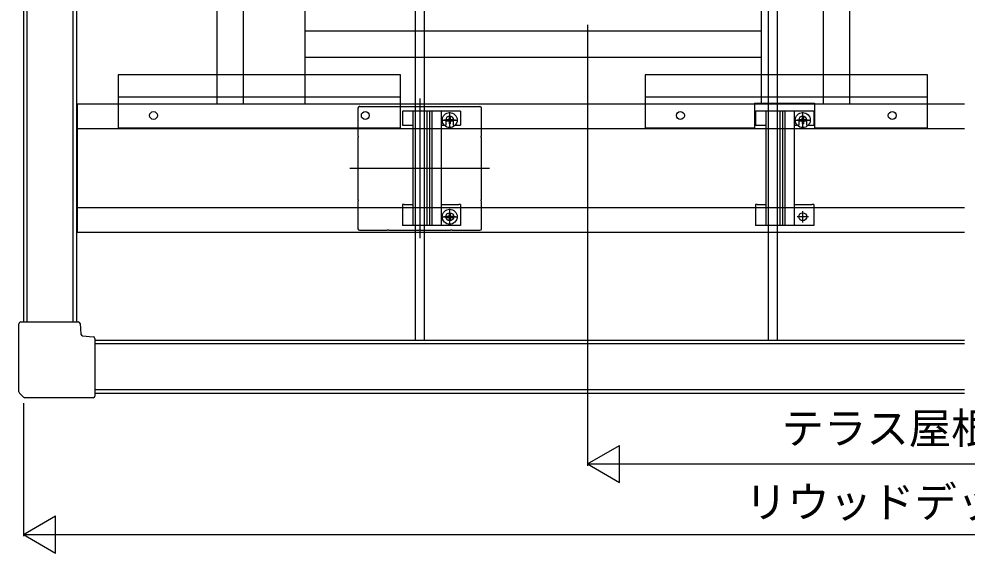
# Model space of a CAD drawing. Units: millimetres, scale not verified. Extents: x -1050 to 1050, y -1566 to 1557.
# Drawn here: x -502 to 35, y -295 to 8 of the extents above; entities that cross this region are included whole.
import ezdxf
from ezdxf.enums import TextEntityAlignment as Align

# ---------------------------------------------------------------- set-up
doc = ezdxf.new("R2010")
doc.units = ezdxf.units.MM
doc.header["$LTSCALE"] = 8
for name, color, linetype in [('0-3_YKK_11E', 7, 'Continuous'), ('0-4_YKK_12', 2, 'Continuous'), ('0-5_YKK_13', 4, 'Continuous'), ('0-7_YKK_D', 6, 'Continuous')]:
    doc.layers.add(name, color=color, linetype=linetype)
doc.styles.add('ＭＳ ゴシック', font='')
doc.styles.get('ＭＳ ゴシック').set_extended_font_data('MS Gothic')

msp = doc.modelspace()

# ---------------------------------------------------------------- linework, layer by layer
at = {"layer": '0-3_YKK_11E'}
for points in [[(-310.155, -42.37), (-310.119, -42.53), (-310.079, -42.65), (-310.079, -58.052), (-309.959, -58.235), (-309.959, -58.785), (-310.079, -58.968), (-310.079, -76.052), (-309.959, -76.235), (-309.959, -76.785), (-310.079, -76.968), (-310.079, -94.052), (-309.959, -94.235), (-309.959, -94.785), (-310.079, -94.968), (-310.079, -110.37), (-310.119, -110.49), (-310.155, -110.65)], [(-240.939, -41.434), (-241.099, -41.47), (-241.219, -41.51), (-256.621, -41.51), (-256.805, -41.63), (-257.354, -41.63), (-257.538, -41.51), (-274.621, -41.51), (-274.805, -41.63), (-275.354, -41.63), (-275.538, -41.51), (-292.621, -41.51), (-292.805, -41.63), (-293.354, -41.63), (-293.538, -41.51), (-308.94, -41.51), (-309.06, -41.47), (-309.219, -41.434)], [(-240.079, -94.052), (-240.079, -76.968), (-240.199, -76.785), (-240.199, -76.235), (-240.079, -76.052), (-240.079, -58.968), (-240.199, -58.785), (-240.199, -58.235), (-240.079, -58.052), (-240.079, -42.65), (-240.04, -42.53), (-240.004, -42.37)], [(-240.004, -110.65), (-240.04, -110.49), (-240.079, -110.37), (-240.079, -94.968), (-240.199, -94.785), (-240.199, -94.235), (-240.079, -94.052)], [(-309.219, -111.586), (-309.06, -111.55), (-308.94, -111.51), (-293.538, -111.51), (-293.354, -111.39), (-292.805, -111.39), (-292.621, -111.51), (-275.538, -111.51), (-275.354, -111.39), (-274.805, -111.39), (-274.621, -111.51), (-257.538, -111.51), (-257.354, -111.39), (-256.805, -111.39), (-256.621, -111.51), (-241.219, -111.51), (-241.099, -111.55), (-240.939, -111.586)]]:
    msp.add_lwpolyline(points, dxfattribs=at)
for centre, start, end in [((-308.979, -42.61), 101.53696, 168.46304), ((-241.179, -42.61), 11.53696, 78.46304), ((-308.979, -110.41), 191.53696, 258.46304), ((-241.179, -110.41), 281.53696, 348.46304)]:
    msp.add_arc(centre, 1.2, start, end, dxfattribs=at)
at = {"layer": '0-4_YKK_12'}
for p, q in [((-499.579, 466.991), (-499.579, -163.509)), ((-497.579, 466.991), (-497.579, -163.509)), ((-471.579, 466.991), (-471.579, -163.509)), ((-469.579, 466.991), (-469.579, -163.509)), ((-390.079, 319.591), (-390.079, -40.11)), ((-375.079, 319.591), (-375.079, -40.11)), ((-340.079, 319.591), (-340.079, -40.11)), ((-81.579, 319.591), (-81.579, -40.11)), ((-46.579, 319.591), (-46.579, -40.11)), ((-31.579, 319.591), (-31.579, -40.11)), ((-340.079, 1.491), (-81.579, 1.491)), ((-340.079, -13.509), (-81.579, -13.509)), ((-275.079, -36.961), (-275.079, -116.059)), ((-469.079, -40.11), (-469.079, -112.91)), ((33.484, -40.11), (-469.079, -40.11)), ((33.484, -54.11), (-469.079, -54.11)), ((-235.531, -76.51), (-314.628, -76.51)), ((33.484, -98.91), (-469.079, -98.91)), ((33.484, -112.91), (-469.079, -112.91)), ((33.484, -174.009), (-459.079, -174.009)), ((33.484, -176.009), (-459.079, -176.009)), ((33.484, -202.009), (-459.079, -202.009)), ((33.484, -204.009), (-459.079, -204.009))]:
    msp.add_line(p, q, dxfattribs=at)
for points in [[(-72.579, 466.991), (-72.579, 276.991), (-72.579, 11.491), (-72.579, -174.009)], [(-277.579, 36.491), (-277.579, 11.491), (-277.579, -174.009)], [(-272.579, 36.491), (-272.579, 11.491), (-272.579, -174.009)], [(-77.579, 36.491), (-77.579, 11.491), (-77.579, -174.009)]]:
    msp.add_lwpolyline(points, dxfattribs=at)
at = {"layer": '0-5_YKK_13'}
for p, q in [((-445.879, -36.009), (-285.879, -36.009)), ((-147.379, -36.009), (12.621, -36.009)), ((-85.379, -39.509), (-85.379, -53.509)), ((-283.879, -44.11), (-284.879, -44.11)), ((-278.979, -44.11), (-283.879, -44.11)), ((-278.979, -44.11), (-278.979, -108.91)), ((-277.654, -44.11), (-278.979, -44.11)), ((-272.792, -44.11), (-277.654, -44.11)), ((-271.892, -44.11), (-272.792, -44.11)), ((-272.31, -108.91), (-272.31, -44.11)), ((-270.994, -44.11), (-271.892, -44.11)), ((-270.844, -44.11), (-270.994, -44.11)), ((-270.924, -108.91), (-270.924, -44.11)), ((-269.415, -44.11), (-270.844, -44.11)), ((-269.265, -44.11), (-269.415, -44.11)), ((-269.335, -108.91), (-269.335, -44.11)), ((-268.367, -44.11), (-269.265, -44.11)), ((-267.467, -44.11), (-268.367, -44.11)), ((-267.949, -108.91), (-267.949, -44.11)), ((-264.005, -44.11), (-267.467, -44.11)), ((-262.679, -44.11), (-264.005, -44.11)), ((-262.679, -108.91), (-262.679, -44.11)), ((-252.879, -44.11), (-262.679, -44.11)), ((-258.429, -47.035), (-257.729, -47.035)), ((-258.429, -47.035), (-258.429, -48.26)), ((-258.079, -53.66), (-258.079, -44.56)), ((-258.079, -52.36), (-258.079, -45.86)), ((-257.729, -47.035), (-257.729, -48.26)), ((-251.879, -44.11), (-252.879, -44.11)), ((-251.879, -44.11), (-251.879, -51.91)), ((-83.879, -44.11), (-84.879, -44.11)), ((-78.979, -44.11), (-83.879, -44.11)), ((-78.979, -44.11), (-78.979, -108.91)), ((-77.654, -44.11), (-78.979, -44.11)), ((-72.792, -44.11), (-77.654, -44.11)), ((-71.892, -44.11), (-72.792, -44.11)), ((-72.31, -108.91), (-72.31, -44.11)), ((-70.994, -44.11), (-71.892, -44.11)), ((-70.844, -44.11), (-70.994, -44.11)), ((-70.924, -108.91), (-70.924, -44.11)), ((-69.415, -44.11), (-70.844, -44.11)), ((-69.265, -44.11), (-69.415, -44.11)), ((-69.335, -108.91), (-69.335, -44.11)), ((-68.367, -44.11), (-69.265, -44.11)), ((-67.467, -44.11), (-68.367, -44.11)), ((-67.949, -108.91), (-67.949, -44.11)), ((-64.005, -44.11), (-67.467, -44.11)), ((-62.679, -44.11), (-64.005, -44.11)), ((-62.679, -108.91), (-62.679, -44.11)), ((-52.879, -44.11), (-62.679, -44.11)), ((-58.429, -47.035), (-57.729, -47.035)), ((-58.429, -47.035), (-58.429, -48.26)), ((-58.079, -53.66), (-58.079, -44.56)), ((-58.079, -52.36), (-58.079, -45.86)), ((-57.729, -47.035), (-57.729, -48.26)), ((-51.879, -44.11), (-52.879, -44.11)), ((-51.879, -44.11), (-51.879, -51.91)), ((-283.879, -51.91), (-278.979, -51.91)), ((-262.679, -51.91), (-260.329, -51.91)), ((-262.629, -49.11), (-253.529, -49.11)), ((-254.829, -49.11), (-261.329, -49.11)), ((-260.329, -49.11), (-260.329, -51.91)), ((-260.154, -48.76), (-260.154, -49.46)), ((-260.154, -48.76), (-258.929, -48.76)), ((-260.154, -49.46), (-258.929, -49.46)), ((-258.429, -49.96), (-258.429, -51.185)), ((-258.429, -51.185), (-257.729, -51.185)), ((-257.729, -49.96), (-257.729, -51.185)), ((-257.229, -48.76), (-256.004, -48.76)), ((-257.229, -49.46), (-256.004, -49.46)), ((-256.004, -48.76), (-256.004, -49.46)), ((-255.829, -51.91), (-255.829, -49.11)), ((-255.829, -51.91), (-252.879, -51.91)), ((-252.879, -51.91), (-251.879, -51.91)), ((-83.879, -51.91), (-78.979, -51.91)), ((-62.679, -51.91), (-60.329, -51.91)), ((-62.629, -49.11), (-53.529, -49.11)), ((-54.829, -49.11), (-61.329, -49.11)), ((-60.329, -49.11), (-60.329, -51.91)), ((-60.154, -48.76), (-60.154, -49.46)), ((-60.154, -48.76), (-58.929, -48.76)), ((-60.154, -49.46), (-58.929, -49.46)), ((-58.429, -49.96), (-58.429, -51.185)), ((-58.429, -51.185), (-57.729, -51.185)), ((-57.729, -49.96), (-57.729, -51.185)), ((-57.229, -48.76), (-56.004, -48.76)), ((-57.229, -49.46), (-56.004, -49.46)), ((-56.004, -48.76), (-56.004, -49.46)), ((-55.829, -51.91), (-55.829, -49.11)), ((-55.829, -51.91), (-52.879, -51.91)), ((-52.879, -51.91), (-51.879, -51.91)), ((-284.879, -96.91), (-284.879, -108.91)), ((-283.879, -96.91), (-284.879, -96.91)), ((-283.879, -96.91), (-278.979, -96.91)), ((-262.679, -96.91), (-252.879, -96.91)), ((-258.429, -101.835), (-257.729, -101.835)), ((-258.429, -101.835), (-258.429, -103.06)), ((-258.079, -108.46), (-258.079, -99.36)), ((-258.079, -107.16), (-258.079, -100.66)), ((-257.729, -101.835), (-257.729, -103.06)), ((-251.879, -96.91), (-252.879, -96.91)), ((-84.879, -96.91), (-84.879, -108.91)), ((-83.879, -96.91), (-84.879, -96.91)), ((-83.879, -96.91), (-78.979, -96.91)), ((-62.679, -96.91), (-52.879, -96.91)), ((-58.079, -107.16), (-58.079, -100.66)), ((-51.879, -96.91), (-52.879, -96.91)), ((-262.629, -103.91), (-253.529, -103.91)), ((-254.829, -103.91), (-261.329, -103.91)), ((-260.154, -103.56), (-260.154, -104.26)), ((-260.154, -103.56), (-258.929, -103.56)), ((-260.154, -104.26), (-258.929, -104.26)), ((-258.429, -104.76), (-258.429, -105.985)), ((-258.429, -105.985), (-257.729, -105.985)), ((-257.729, -104.76), (-257.729, -105.985)), ((-257.229, -103.56), (-256.004, -103.56)), ((-257.229, -104.26), (-256.004, -104.26)), ((-256.004, -103.56), (-256.004, -104.26)), ((-54.829, -103.91), (-61.329, -103.91)), ((-283.879, -108.91), (-284.879, -108.91)), ((-278.979, -108.91), (-283.879, -108.91)), ((-277.654, -108.91), (-278.979, -108.91)), ((-272.792, -108.91), (-277.654, -108.91)), ((-271.892, -108.91), (-272.792, -108.91)), ((-270.994, -108.91), (-271.892, -108.91)), ((-270.844, -108.91), (-270.994, -108.91)), ((-269.415, -108.91), (-270.844, -108.91)), ((-269.265, -108.91), (-269.415, -108.91)), ((-268.367, -108.91), (-269.265, -108.91)), ((-267.467, -108.91), (-268.367, -108.91)), ((-264.005, -108.91), (-267.467, -108.91)), ((-262.679, -108.91), (-264.005, -108.91)), ((-252.879, -108.91), (-262.679, -108.91)), ((-83.879, -108.91), (-84.879, -108.91)), ((-78.979, -108.91), (-83.879, -108.91)), ((-77.654, -108.91), (-78.979, -108.91)), ((-72.792, -108.91), (-77.654, -108.91)), ((-71.892, -108.91), (-72.792, -108.91)), ((-70.994, -108.91), (-71.892, -108.91)), ((-70.844, -108.91), (-70.994, -108.91)), ((-69.415, -108.91), (-70.844, -108.91)), ((-69.265, -108.91), (-69.415, -108.91)), ((-68.367, -108.91), (-69.265, -108.91)), ((-67.467, -108.91), (-68.367, -108.91)), ((-64.005, -108.91), (-67.467, -108.91)), ((-62.679, -108.91), (-64.005, -108.91)), ((-52.879, -108.91), (-62.679, -108.91)), ((-502.079, -203.095), (-502.079, -164.509)), ((-501.079, -163.509), (-498.665, -163.509)), ((-498.665, -163.509), (-470.902, -163.509)), ((-470.902, -163.509), (-468.478, -163.509)), ((-467.482, -164.422), (-466.953, -170.474)), ((-466.044, -171.383), (-459.992, -171.912)), ((-459.079, -172.908), (-459.079, -175.332)), ((-459.079, -175.332), (-459.079, -203.095)), ((-501.787, -203.802), (-501.69, -203.899)), ((-499.469, -206.12), (-501.69, -203.899)), ((-459.079, -203.095), (-459.079, -205.509)), ((-499.469, -206.12), (-499.372, -206.217)), ((-460.079, -206.509), (-498.665, -206.509))]:
    msp.add_line(p, q, dxfattribs=at)
msp.add_lwpolyline([(-445.879, -53.509), (-285.879, -53.509), (-285.879, -23.509), (-445.879, -23.509)], close=True, dxfattribs=at)
for points in [[(-51.379, -53.509), (12.621, -53.509), (12.621, -23.509), (-147.379, -23.509), (-147.379, -53.509), (-85.379, -53.509)], [(-85.379, -39.509), (-51.379, -39.509), (-51.379, -53.509)], [(-284.879, -44.11), (-284.879, -51.91), (-283.879, -51.91)], [(-84.879, -44.11), (-84.879, -51.91), (-83.879, -51.91)], [(-251.879, -96.91), (-251.879, -108.91), (-252.879, -108.91)], [(-51.879, -96.91), (-51.879, -108.91), (-52.879, -108.91)]]:
    msp.add_lwpolyline(points, dxfattribs=at)
for centre, radius in [((-425.879, -46.509), 2.25), ((-305.879, -46.509), 2.25), ((-258.079, -49.11), 4.25), ((-127.379, -46.509), 2.25), ((-58.079, -49.11), 4.25), ((-7.379, -46.509), 2.25), ((-258.079, -103.91), 4.25), ((-258.079, -103.91), 2.25), ((-58.079, -103.91), 2.25)]:
    msp.add_circle(centre, radius, dxfattribs=at)
for centre, radius, start, end in [((-258.079, -49.11), 2.25, 0, 180), ((-258.929, -48.26), 0.5, 270, 0), ((-257.229, -48.26), 0.5, 180, 270), ((-58.079, -49.11), 2.25, 0, 180), ((-58.929, -48.26), 0.5, 270, 0), ((-57.229, -48.26), 0.5, 180, 270), ((-258.929, -49.96), 0.5, 0, 90), ((-257.229, -49.96), 0.5, 90, 180), ((-58.929, -49.96), 0.5, 0, 90), ((-57.229, -49.96), 0.5, 90, 180), ((-258.929, -103.06), 0.5, 270, 0), ((-258.929, -104.76), 0.5, 0, 90), ((-257.229, -103.06), 0.5, 180, 270), ((-257.229, -104.76), 0.5, 90, 180), ((-501.079, -164.509), 1, 90, 180), ((-468.478, -164.509), 1, 5, 90), ((-465.956, -170.386), 1, 185, 265), ((-460.079, -172.908), 1, 0, 85), ((-501.079, -203.095), 1, 180, 225), ((-498.665, -205.509), 1, 225, 270), ((-460.079, -205.509), 1, 270, 0)]:
    msp.add_arc(centre, radius, start, end, dxfattribs=at)
at = {"layer": '0-7_YKK_D'}
for p, q in [((-180.079, 4.942), (-180.079, -245.009)), ((-499.579, -209.509), (-499.579, -285.009)), ((-180.079, -244.009), (-161.893, -233.509)), ((-161.893, -254.509), (-161.893, -233.509)), ((-180.079, -244.009), (-161.893, -254.509)), ((-180.079, -244.009), (-143.706, -244.009)), ((-159.079, -244.009), (198.921, -244.009)), ((-499.579, -284.009), (-481.393, -273.509)), ((-481.393, -294.509), (-481.393, -273.509)), ((-499.579, -284.009), (-481.393, -294.509)), ((-499.579, -284.009), (-463.206, -284.009)), ((-478.579, -284.009), (528.421, -284.009))]:
    msp.add_line(p, q, dxfattribs=at)

# ---------------------------------------------------------------- texts
at = {"layer": '0-7_YKK_D', "style": 'ＭＳ ゴシック'}
for s, p in [('テラス屋根L', (-70.011, -237.873)), ('リウッドデッキW', (-90.852, -279.682))]:
    msp.add_text(s, height=17.6, dxfattribs=at).set_placement(p, align=Align.BOTTOM_LEFT)

doc.saveas('drawing.dxf')
